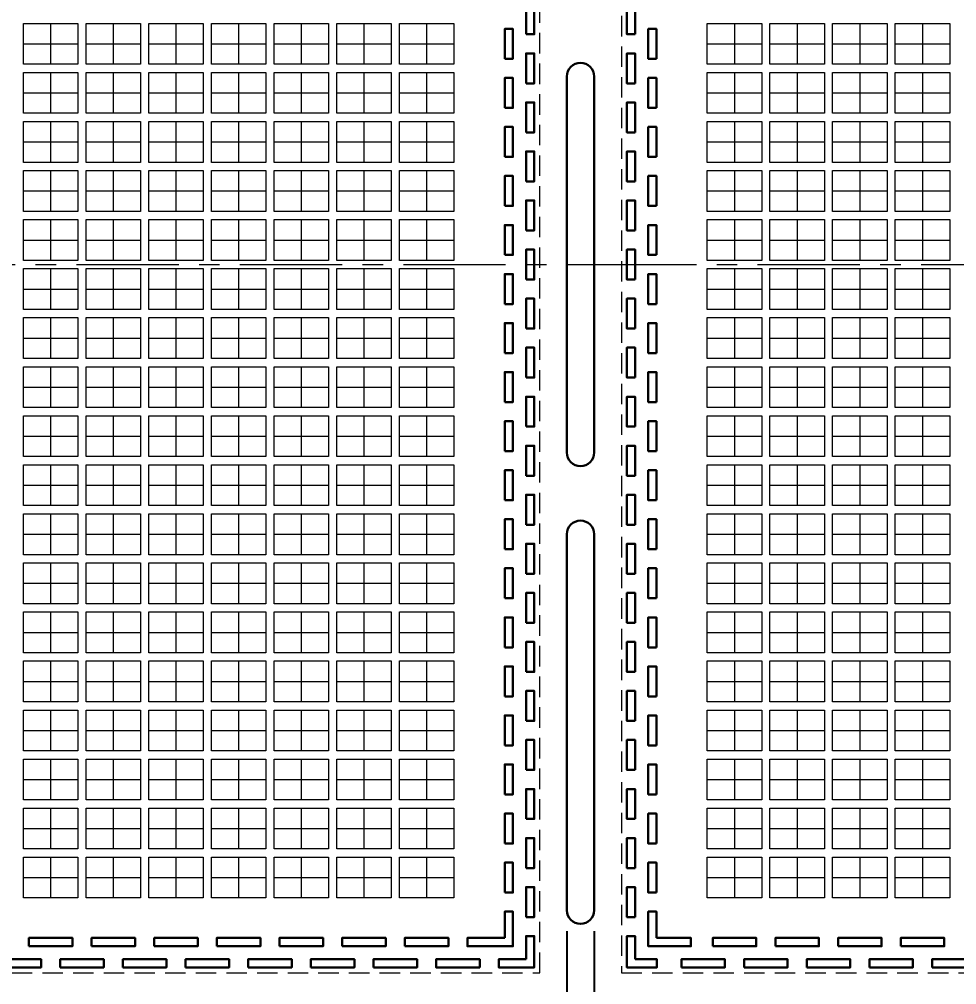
# Model space of a CAD drawing. Extents: x -14 to 234, y 117 to 227.
# Drawn here: x 143.12 to 177.53, y 157.13 to 192.56 of the extents above; entities that cross this region are included whole.
import ezdxf

# ---------------------------------------------------------------- set-up
doc = ezdxf.new("R2010")
doc.units = 0
doc.header["$LTSCALE"] = 3
doc.header["$MEASUREMENT"] = 0
for name, pattern in [('CENTER', [2, 1.25, -0.25, 0.25, -0.25]), ('HIDDEN', [0.375, 0.25, -0.125]), ('PHANTOM', [2.5, 1.25, -0.25, 0.25, -0.25, 0.25, -0.25])]:
    doc.linetypes.add(name, pattern=pattern)
for name, color, linetype, lineweight in [('CLIN', 1, 'CENTER', 15), ('DIM', 4, 'Continuous', 13), ('HIDN', 6, 'HIDDEN', 15), ('OBJ', 3, 'Continuous', 30), ('OBJ1', 7, 'Continuous', 30), ('PHANTOM', 5, 'PHANTOM', 15)]:
    doc.layers.add(name, color=color, linetype=linetype, lineweight=lineweight)
doc.dimstyles.new('3DEC X 1', dxfattribs={"dimtxt": 1.778, "dimasz": 2.54, "dimexe": 0.762, "dimexo": 0.762, "dimgap": 0.762, "dimtad": 0, "dimdec": 3, "dimzin": 0, "dimdsep": 46, "dimtxsty": 'Standard', "dimcen": 0.09, "dimadec": 0, "dimazin": 0, "dimtfac": 1, "dimtdec": 3, "dimtofl": 0, "dimtmove": 0, "dimatfit": 3, "dimfxl": 1, "dimtolj": 1, "dimtzin": 0, "dimarcsym": 0})

# ---------------------------------------------------------------- blocks, each defined once
blk = doc.blocks.new('*D13')
at = {"layer": 'Defpoints', "color": 0, "transparency": 16777216}
for p in [(68.219, -123.375), (68.219, -123.375), (67.219, -125.675), (67.219, -125.675), (67.219, -133.443), (67.219, -133.443)]:
    blk.add_point(p, dxfattribs=at)
at = {"layer": 'DIM', "color": 0, "lineweight": -2, "transparency": 16777216}
for p, q in [((68.219, -124.137), (68.219, -134.205)), ((68.219, -124.137), (68.219, -134.205)), ((67.219, -126.437), (67.219, -134.205)), ((67.219, -126.437), (67.219, -134.205)), ((64.679, -133.443), (62.139, -133.443)), ((64.679, -133.443), (62.139, -133.443)), ((70.759, -133.443), (73.299, -133.443)), ((70.759, -133.443), (73.299, -133.443))]:
    blk.add_line(p, q, dxfattribs=at)
at = {"layer": 'DIM', "color": 0, "transparency": 16777216}
for points in [[(64.679, -133.019), (64.679, -133.866), (67.219, -133.443)], [(64.679, -133.019), (64.679, -133.866), (67.219, -133.443)], [(70.759, -133.019), (70.759, -133.866), (68.219, -133.443)], [(70.759, -133.019), (70.759, -133.866), (68.219, -133.443)]]:
    blk.add_solid(points, dxfattribs=at)
at = {"layer": 'DIM', "color": 0, "transparency": 16777216, "insert": (58.562, -133.443), "char_height": 1.778, "attachment_point": 5}
blk.add_mtext('\\A1;1.000', dxfattribs=at)
blk.add_mtext('\\A1;1.000', dxfattribs=at)
blk = doc.blocks.new('*D14')
at = {"layer": 'Defpoints', "color": 0, "transparency": 16777216}
for p in [(68.219, -123.375), (68.219, -123.375), (69.219, -123.375), (69.219, -123.375), (68.219, -136.408), (68.219, -136.408)]:
    blk.add_point(p, dxfattribs=at)
at = {"layer": 'DIM', "color": 0, "lineweight": -2, "transparency": 16777216}
for p, q in [((68.219, -124.137), (68.219, -137.17)), ((68.219, -124.137), (68.219, -137.17)), ((69.219, -124.137), (69.219, -137.17)), ((69.219, -124.137), (69.219, -137.17)), ((65.679, -136.408), (63.139, -136.408)), ((65.679, -136.408), (63.139, -136.408)), ((71.759, -136.408), (74.299, -136.408)), ((71.759, -136.408), (74.299, -136.408))]:
    blk.add_line(p, q, dxfattribs=at)
at = {"layer": 'DIM', "color": 0, "transparency": 16777216}
for points in [[(65.679, -135.985), (65.679, -136.831), (68.219, -136.408)], [(65.679, -135.985), (65.679, -136.831), (68.219, -136.408)], [(71.759, -135.985), (71.759, -136.831), (69.219, -136.408)], [(71.759, -135.985), (71.759, -136.831), (69.219, -136.408)]]:
    blk.add_solid(points, dxfattribs=at)
at = {"layer": 'DIM', "color": 0, "transparency": 16777216, "insert": (59.562, -136.408), "char_height": 1.778, "attachment_point": 5}
blk.add_mtext('\\A1;1.000', dxfattribs=at)
blk.add_mtext('\\A1;1.000', dxfattribs=at)

msp = doc.modelspace()

# ---------------------------------------------------------------- linework, layer by layer
at = {"layer": 'CLIN'}
for p, q in [((144.26913, 192.40713), (144.26913, 190.90713)), ((146.56913, 192.40713), (146.56913, 190.90713)), ((148.86913, 192.40713), (148.86913, 190.90713)), ((151.16913, 192.40713), (151.16913, 190.90713)), ((153.46913, 192.40713), (153.46913, 190.90713)), ((155.76913, 192.40713), (155.76913, 190.90713)), ((155.76913, 192.40713), (155.76913, 190.90713)), ((158.06913, 192.40713), (158.06913, 190.90713)), ((169.36913, 192.40713), (169.36913, 190.90713)), ((171.66913, 192.40713), (171.66913, 190.90713)), ((173.96913, 192.40713), (173.96913, 190.90713)), ((176.26913, 192.40713), (176.26913, 190.90713)), ((144.26913, 190.60713), (144.26913, 189.10713)), ((146.56913, 190.60713), (146.56913, 189.10713)), ((148.86913, 190.60713), (148.86913, 189.10713)), ((151.16913, 190.60713), (151.16913, 189.10713)), ((153.46913, 190.60713), (153.46913, 189.10713)), ((155.76913, 190.60713), (155.76913, 189.10713)), ((155.76913, 190.60713), (155.76913, 189.10713)), ((158.06913, 190.60713), (158.06913, 189.10713)), ((169.36913, 190.60713), (169.36913, 189.10713)), ((171.66913, 190.60713), (171.66913, 189.10713)), ((173.96913, 190.60713), (173.96913, 189.10713)), ((176.26913, 190.60713), (176.26913, 189.10713)), ((144.26913, 188.80713), (144.26913, 187.30713)), ((146.56913, 188.80713), (146.56913, 187.30713)), ((148.86913, 188.80713), (148.86913, 187.30713)), ((151.16913, 188.80713), (151.16913, 187.30713)), ((153.46913, 188.80713), (153.46913, 187.30713)), ((155.76913, 188.80713), (155.76913, 187.30713)), ((155.76913, 188.80713), (155.76913, 187.30713)), ((158.06913, 188.80713), (158.06913, 187.30713)), ((169.36913, 188.80713), (169.36913, 187.30713)), ((171.66913, 188.80713), (171.66913, 187.30713)), ((173.96913, 188.80713), (173.96913, 187.30713)), ((176.26913, 188.80713), (176.26913, 187.30713)), ((144.26913, 187.00713), (144.26913, 185.50713)), ((146.56913, 187.00713), (146.56913, 185.50713)), ((148.86913, 187.00713), (148.86913, 185.50713)), ((151.16913, 187.00713), (151.16913, 185.50713)), ((153.46913, 187.00713), (153.46913, 185.50713)), ((155.76913, 187.00713), (155.76913, 185.50713)), ((155.76913, 187.00713), (155.76913, 185.50713)), ((158.06913, 187.00713), (158.06913, 185.50713)), ((169.36913, 187.00713), (169.36913, 185.50713)), ((171.66913, 187.00713), (171.66913, 185.50713)), ((173.96913, 187.00713), (173.96913, 185.50713)), ((176.26913, 187.00713), (176.26913, 185.50713)), ((144.26913, 185.20713), (144.26913, 183.70713)), ((146.56913, 185.20713), (146.56913, 183.70713)), ((148.86913, 185.20713), (148.86913, 183.70713)), ((151.16913, 185.20713), (151.16913, 183.70713)), ((153.46913, 185.20713), (153.46913, 183.70713)), ((155.76913, 185.20713), (155.76913, 183.70713)), ((155.76913, 185.20713), (155.76913, 183.70713)), ((158.06913, 185.20713), (158.06913, 183.70713)), ((169.36913, 185.20713), (169.36913, 183.70713)), ((171.66913, 185.20713), (171.66913, 183.70713)), ((173.96913, 185.20713), (173.96913, 183.70713)), ((176.26913, 185.20713), (176.26913, 183.70713)), ((109.21913, 183.55713), (165.21913, 183.55713)), ((164.21913, 183.55713), (220.21913, 183.55713)), ((144.26913, 183.40713), (144.26913, 181.90713)), ((146.56913, 183.40713), (146.56913, 181.90713)), ((148.86913, 183.40713), (148.86913, 181.90713)), ((151.16913, 183.40713), (151.16913, 181.90713)), ((153.46913, 183.40713), (153.46913, 181.90713)), ((155.76913, 183.40713), (155.76913, 181.90713)), ((155.76913, 183.40713), (155.76913, 181.90713)), ((158.06913, 183.40713), (158.06913, 181.90713)), ((169.36913, 183.40713), (169.36913, 181.90713)), ((171.66913, 183.40713), (171.66913, 181.90713)), ((173.96913, 183.40713), (173.96913, 181.90713)), ((176.26913, 183.40713), (176.26913, 181.90713)), ((144.26913, 181.60713), (144.26913, 180.10713)), ((146.56913, 181.60713), (146.56913, 180.10713)), ((148.86913, 181.60713), (148.86913, 180.10713)), ((151.16913, 181.60713), (151.16913, 180.10713)), ((153.46913, 181.60713), (153.46913, 180.10713)), ((155.76913, 181.60713), (155.76913, 180.10713)), ((155.76913, 181.60713), (155.76913, 180.10713)), ((158.06913, 181.60713), (158.06913, 180.10713)), ((169.36913, 181.60713), (169.36913, 180.10713)), ((171.66913, 181.60713), (171.66913, 180.10713)), ((173.96913, 181.60713), (173.96913, 180.10713)), ((176.26913, 181.60713), (176.26913, 180.10713)), ((144.26913, 179.80713), (144.26913, 178.30713)), ((146.56913, 179.80713), (146.56913, 178.30713)), ((148.86913, 179.80713), (148.86913, 178.30713)), ((151.16913, 179.80713), (151.16913, 178.30713)), ((153.46913, 179.80713), (153.46913, 178.30713)), ((155.76913, 179.80713), (155.76913, 178.30713)), ((155.76913, 179.80713), (155.76913, 178.30713)), ((158.06913, 179.80713), (158.06913, 178.30713)), ((169.36913, 179.80713), (169.36913, 178.30713)), ((171.66913, 179.80713), (171.66913, 178.30713)), ((173.96913, 179.80713), (173.96913, 178.30713)), ((176.26913, 179.80713), (176.26913, 178.30713)), ((144.26913, 178.00713), (144.26913, 176.50713)), ((146.56913, 178.00713), (146.56913, 176.50713)), ((148.86913, 178.00713), (148.86913, 176.50713)), ((151.16913, 178.00713), (151.16913, 176.50713)), ((153.46913, 178.00713), (153.46913, 176.50713)), ((155.76913, 178.00713), (155.76913, 176.50713)), ((155.76913, 178.00713), (155.76913, 176.50713)), ((158.06913, 178.00713), (158.06913, 176.50713)), ((169.36913, 178.00713), (169.36913, 176.50713)), ((171.66913, 178.00713), (171.66913, 176.50713)), ((173.96913, 178.00713), (173.96913, 176.50713)), ((176.26913, 178.00713), (176.26913, 176.50713)), ((144.26913, 176.20713), (144.26913, 174.70713)), ((146.56913, 176.20713), (146.56913, 174.70713)), ((148.86913, 176.20713), (148.86913, 174.70713)), ((151.16913, 176.20713), (151.16913, 174.70713)), ((153.46913, 176.20713), (153.46913, 174.70713)), ((155.76913, 176.20713), (155.76913, 174.70713)), ((155.76913, 176.20713), (155.76913, 174.70713)), ((158.06913, 176.20713), (158.06913, 174.70713)), ((169.36913, 176.20713), (169.36913, 174.70713)), ((171.66913, 176.20713), (171.66913, 174.70713)), ((173.96913, 176.20713), (173.96913, 174.70713)), ((176.26913, 176.20713), (176.26913, 174.70713)), ((144.26913, 174.40713), (144.26913, 172.90713)), ((146.56913, 174.40713), (146.56913, 172.90713)), ((148.86913, 174.40713), (148.86913, 172.90713)), ((151.16913, 174.40713), (151.16913, 172.90713)), ((153.46913, 174.40713), (153.46913, 172.90713)), ((155.76913, 174.40713), (155.76913, 172.90713)), ((155.76913, 174.40713), (155.76913, 172.90713)), ((158.06913, 174.40713), (158.06913, 172.90713)), ((169.36913, 174.40713), (169.36913, 172.90713)), ((171.66913, 174.40713), (171.66913, 172.90713)), ((173.96913, 174.40713), (173.96913, 172.90713)), ((176.26913, 174.40713), (176.26913, 172.90713)), ((144.26913, 172.60713), (144.26913, 171.10713)), ((146.56913, 172.60713), (146.56913, 171.10713)), ((148.86913, 172.60713), (148.86913, 171.10713)), ((151.16913, 172.60713), (151.16913, 171.10713)), ((153.46913, 172.60713), (153.46913, 171.10713)), ((155.76913, 172.60713), (155.76913, 171.10713)), ((155.76913, 172.60713), (155.76913, 171.10713)), ((158.06913, 172.60713), (158.06913, 171.10713)), ((169.36913, 172.60713), (169.36913, 171.10713)), ((171.66913, 172.60713), (171.66913, 171.10713)), ((173.96913, 172.60713), (173.96913, 171.10713)), ((176.26913, 172.60713), (176.26913, 171.10713)), ((144.26913, 170.80713), (144.26913, 169.30713)), ((146.56913, 170.80713), (146.56913, 169.30713)), ((148.86913, 170.80713), (148.86913, 169.30713)), ((151.16913, 170.80713), (151.16913, 169.30713)), ((153.46913, 170.80713), (153.46913, 169.30713)), ((155.76913, 170.80713), (155.76913, 169.30713)), ((155.76913, 170.80713), (155.76913, 169.30713)), ((158.06913, 170.80713), (158.06913, 169.30713)), ((169.36913, 170.80713), (169.36913, 169.30713)), ((171.66913, 170.80713), (171.66913, 169.30713)), ((173.96913, 170.80713), (173.96913, 169.30713)), ((176.26913, 170.80713), (176.26913, 169.30713)), ((144.26913, 169.00713), (144.26913, 167.50713)), ((146.56913, 169.00713), (146.56913, 167.50713)), ((148.86913, 169.00713), (148.86913, 167.50713)), ((151.16913, 169.00713), (151.16913, 167.50713)), ((153.46913, 169.00713), (153.46913, 167.50713)), ((155.76913, 169.00713), (155.76913, 167.50713)), ((155.76913, 169.00713), (155.76913, 167.50713)), ((158.06913, 169.00713), (158.06913, 167.50713)), ((169.36913, 169.00713), (169.36913, 167.50713)), ((171.66913, 169.00713), (171.66913, 167.50713)), ((173.96913, 169.00713), (173.96913, 167.50713)), ((176.26913, 169.00713), (176.26913, 167.50713)), ((144.26913, 167.20713), (144.26913, 165.70713)), ((146.56913, 167.20713), (146.56913, 165.70713)), ((148.86913, 167.20713), (148.86913, 165.70713)), ((151.16913, 167.20713), (151.16913, 165.70713)), ((153.46913, 167.20713), (153.46913, 165.70713)), ((155.76913, 167.20713), (155.76913, 165.70713)), ((155.76913, 167.20713), (155.76913, 165.70713)), ((158.06913, 167.20713), (158.06913, 165.70713)), ((169.36913, 167.20713), (169.36913, 165.70713)), ((171.66913, 167.20713), (171.66913, 165.70713)), ((173.96913, 167.20713), (173.96913, 165.70713)), ((176.26913, 167.20713), (176.26913, 165.70713)), ((144.26913, 165.40713), (144.26913, 163.90713)), ((146.56913, 165.40713), (146.56913, 163.90713)), ((148.86913, 165.40713), (148.86913, 163.90713)), ((151.16913, 165.40713), (151.16913, 163.90713)), ((153.46913, 165.40713), (153.46913, 163.90713)), ((155.76913, 165.40713), (155.76913, 163.90713)), ((155.76913, 165.40713), (155.76913, 163.90713)), ((158.06913, 165.40713), (158.06913, 163.90713)), ((169.36913, 165.40713), (169.36913, 163.90713)), ((171.66913, 165.40713), (171.66913, 163.90713)), ((173.96913, 165.40713), (173.96913, 163.90713)), ((176.26913, 165.40713), (176.26913, 163.90713)), ((144.26913, 163.60713), (144.26913, 162.10713)), ((146.56913, 163.60713), (146.56913, 162.10713)), ((148.86913, 163.60713), (148.86913, 162.10713)), ((151.16913, 163.60713), (151.16913, 162.10713)), ((153.46913, 163.60713), (153.46913, 162.10713)), ((155.76913, 163.60713), (155.76913, 162.10713)), ((155.76913, 163.60713), (155.76913, 162.10713)), ((158.06913, 163.60713), (158.06913, 162.10713)), ((169.36913, 163.60713), (169.36913, 162.10713)), ((171.66913, 163.60713), (171.66913, 162.10713)), ((173.96913, 163.60713), (173.96913, 162.10713)), ((176.26913, 163.60713), (176.26913, 162.10713)), ((144.26913, 161.80713), (144.26913, 160.30713)), ((146.56913, 161.80713), (146.56913, 160.30713)), ((148.86913, 161.80713), (148.86913, 160.30713)), ((151.16913, 161.80713), (151.16913, 160.30713)), ((153.46913, 161.80713), (153.46913, 160.30713)), ((155.76913, 161.80713), (155.76913, 160.30713)), ((155.76913, 161.80713), (155.76913, 160.30713)), ((158.06913, 161.80713), (158.06913, 160.30713)), ((169.36913, 161.80713), (169.36913, 160.30713)), ((171.66913, 161.80713), (171.66913, 160.30713)), ((173.96913, 161.80713), (173.96913, 160.30713)), ((176.26913, 161.80713), (176.26913, 160.30713))]:
    msp.add_line(p, q, dxfattribs=at)
for points in [[(143.26913, 191.65713), (145.26913, 191.65713)], [(145.56913, 191.65713), (147.56913, 191.65713)], [(147.86913, 191.65713), (149.86913, 191.65713)], [(150.16913, 191.65713), (152.16913, 191.65713)], [(152.46913, 191.65713), (154.46913, 191.65713)], [(154.76913, 191.65713), (156.76913, 191.65713)], [(154.76913, 191.65713), (156.76913, 191.65713)], [(157.06913, 191.65713), (159.06913, 191.65713)], [(168.36913, 191.65713), (170.36913, 191.65713)], [(170.66913, 191.65713), (172.66913, 191.65713)], [(172.96913, 191.65713), (174.96913, 191.65713)], [(175.26913, 191.65713), (177.26913, 191.65713)], [(143.26913, 189.85713), (145.26913, 189.85713)], [(145.56913, 189.85713), (147.56913, 189.85713)], [(147.86913, 189.85713), (149.86913, 189.85713)], [(150.16913, 189.85713), (152.16913, 189.85713)], [(152.46913, 189.85713), (154.46913, 189.85713)], [(154.76913, 189.85713), (156.76913, 189.85713)], [(154.76913, 189.85713), (156.76913, 189.85713)], [(157.06913, 189.85713), (159.06913, 189.85713)], [(168.36913, 189.85713), (170.36913, 189.85713)], [(170.66913, 189.85713), (172.66913, 189.85713)], [(172.96913, 189.85713), (174.96913, 189.85713)], [(175.26913, 189.85713), (177.26913, 189.85713)], [(143.26913, 188.05713), (145.26913, 188.05713)], [(145.56913, 188.05713), (147.56913, 188.05713)], [(147.86913, 188.05713), (149.86913, 188.05713)], [(150.16913, 188.05713), (152.16913, 188.05713)], [(152.46913, 188.05713), (154.46913, 188.05713)], [(154.76913, 188.05713), (156.76913, 188.05713)], [(154.76913, 188.05713), (156.76913, 188.05713)], [(157.06913, 188.05713), (159.06913, 188.05713)], [(168.36913, 188.05713), (170.36913, 188.05713)], [(170.66913, 188.05713), (172.66913, 188.05713)], [(172.96913, 188.05713), (174.96913, 188.05713)], [(175.26913, 188.05713), (177.26913, 188.05713)], [(143.26913, 186.25713), (145.26913, 186.25713)], [(145.56913, 186.25713), (147.56913, 186.25713)], [(147.86913, 186.25713), (149.86913, 186.25713)], [(150.16913, 186.25713), (152.16913, 186.25713)], [(152.46913, 186.25713), (154.46913, 186.25713)], [(154.76913, 186.25713), (156.76913, 186.25713)], [(154.76913, 186.25713), (156.76913, 186.25713)], [(157.06913, 186.25713), (159.06913, 186.25713)], [(168.36913, 186.25713), (170.36913, 186.25713)], [(170.66913, 186.25713), (172.66913, 186.25713)], [(172.96913, 186.25713), (174.96913, 186.25713)], [(175.26913, 186.25713), (177.26913, 186.25713)], [(143.26913, 184.45713), (145.26913, 184.45713)], [(145.56913, 184.45713), (147.56913, 184.45713)], [(147.86913, 184.45713), (149.86913, 184.45713)], [(150.16913, 184.45713), (152.16913, 184.45713)], [(152.46913, 184.45713), (154.46913, 184.45713)], [(154.76913, 184.45713), (156.76913, 184.45713)], [(154.76913, 184.45713), (156.76913, 184.45713)], [(157.06913, 184.45713), (159.06913, 184.45713)], [(168.36913, 184.45713), (170.36913, 184.45713)], [(170.66913, 184.45713), (172.66913, 184.45713)], [(172.96913, 184.45713), (174.96913, 184.45713)], [(175.26913, 184.45713), (177.26913, 184.45713)], [(143.26913, 182.65713), (145.26913, 182.65713)], [(145.56913, 182.65713), (147.56913, 182.65713)], [(147.86913, 182.65713), (149.86913, 182.65713)], [(150.16913, 182.65713), (152.16913, 182.65713)], [(152.46913, 182.65713), (154.46913, 182.65713)], [(154.76913, 182.65713), (156.76913, 182.65713)], [(154.76913, 182.65713), (156.76913, 182.65713)], [(157.06913, 182.65713), (159.06913, 182.65713)], [(168.36913, 182.65713), (170.36913, 182.65713)], [(170.66913, 182.65713), (172.66913, 182.65713)], [(172.96913, 182.65713), (174.96913, 182.65713)], [(175.26913, 182.65713), (177.26913, 182.65713)], [(143.26913, 180.85713), (145.26913, 180.85713)], [(145.56913, 180.85713), (147.56913, 180.85713)], [(147.86913, 180.85713), (149.86913, 180.85713)], [(150.16913, 180.85713), (152.16913, 180.85713)], [(152.46913, 180.85713), (154.46913, 180.85713)], [(154.76913, 180.85713), (156.76913, 180.85713)], [(154.76913, 180.85713), (156.76913, 180.85713)], [(157.06913, 180.85713), (159.06913, 180.85713)], [(168.36913, 180.85713), (170.36913, 180.85713)], [(170.66913, 180.85713), (172.66913, 180.85713)], [(172.96913, 180.85713), (174.96913, 180.85713)], [(175.26913, 180.85713), (177.26913, 180.85713)], [(143.26913, 179.05713), (145.26913, 179.05713)], [(145.56913, 179.05713), (147.56913, 179.05713)], [(147.86913, 179.05713), (149.86913, 179.05713)], [(150.16913, 179.05713), (152.16913, 179.05713)], [(152.46913, 179.05713), (154.46913, 179.05713)], [(154.76913, 179.05713), (156.76913, 179.05713)], [(154.76913, 179.05713), (156.76913, 179.05713)], [(157.06913, 179.05713), (159.06913, 179.05713)], [(168.36913, 179.05713), (170.36913, 179.05713)], [(170.66913, 179.05713), (172.66913, 179.05713)], [(172.96913, 179.05713), (174.96913, 179.05713)], [(175.26913, 179.05713), (177.26913, 179.05713)], [(143.26913, 177.25713), (145.26913, 177.25713)], [(145.56913, 177.25713), (147.56913, 177.25713)], [(147.86913, 177.25713), (149.86913, 177.25713)], [(150.16913, 177.25713), (152.16913, 177.25713)], [(152.46913, 177.25713), (154.46913, 177.25713)], [(154.76913, 177.25713), (156.76913, 177.25713)], [(154.76913, 177.25713), (156.76913, 177.25713)], [(157.06913, 177.25713), (159.06913, 177.25713)], [(168.36913, 177.25713), (170.36913, 177.25713)], [(170.66913, 177.25713), (172.66913, 177.25713)], [(172.96913, 177.25713), (174.96913, 177.25713)], [(175.26913, 177.25713), (177.26913, 177.25713)], [(143.26913, 175.45713), (145.26913, 175.45713)], [(145.56913, 175.45713), (147.56913, 175.45713)], [(147.86913, 175.45713), (149.86913, 175.45713)], [(150.16913, 175.45713), (152.16913, 175.45713)], [(152.46913, 175.45713), (154.46913, 175.45713)], [(154.76913, 175.45713), (156.76913, 175.45713)], [(154.76913, 175.45713), (156.76913, 175.45713)], [(157.06913, 175.45713), (159.06913, 175.45713)], [(168.36913, 175.45713), (170.36913, 175.45713)], [(170.66913, 175.45713), (172.66913, 175.45713)], [(172.96913, 175.45713), (174.96913, 175.45713)], [(175.26913, 175.45713), (177.26913, 175.45713)], [(143.26913, 173.65713), (145.26913, 173.65713)], [(145.56913, 173.65713), (147.56913, 173.65713)], [(147.86913, 173.65713), (149.86913, 173.65713)], [(150.16913, 173.65713), (152.16913, 173.65713)], [(152.46913, 173.65713), (154.46913, 173.65713)], [(154.76913, 173.65713), (156.76913, 173.65713)], [(154.76913, 173.65713), (156.76913, 173.65713)], [(157.06913, 173.65713), (159.06913, 173.65713)], [(168.36913, 173.65713), (170.36913, 173.65713)], [(170.66913, 173.65713), (172.66913, 173.65713)], [(172.96913, 173.65713), (174.96913, 173.65713)], [(175.26913, 173.65713), (177.26913, 173.65713)], [(143.26913, 171.85713), (145.26913, 171.85713)], [(145.56913, 171.85713), (147.56913, 171.85713)], [(147.86913, 171.85713), (149.86913, 171.85713)], [(150.16913, 171.85713), (152.16913, 171.85713)], [(152.46913, 171.85713), (154.46913, 171.85713)], [(154.76913, 171.85713), (156.76913, 171.85713)], [(154.76913, 171.85713), (156.76913, 171.85713)], [(157.06913, 171.85713), (159.06913, 171.85713)], [(168.36913, 171.85713), (170.36913, 171.85713)], [(170.66913, 171.85713), (172.66913, 171.85713)], [(172.96913, 171.85713), (174.96913, 171.85713)], [(175.26913, 171.85713), (177.26913, 171.85713)], [(143.26913, 170.05713), (145.26913, 170.05713)], [(145.56913, 170.05713), (147.56913, 170.05713)], [(147.86913, 170.05713), (149.86913, 170.05713)], [(150.16913, 170.05713), (152.16913, 170.05713)], [(152.46913, 170.05713), (154.46913, 170.05713)], [(154.76913, 170.05713), (156.76913, 170.05713)], [(154.76913, 170.05713), (156.76913, 170.05713)], [(157.06913, 170.05713), (159.06913, 170.05713)], [(168.36913, 170.05713), (170.36913, 170.05713)], [(170.66913, 170.05713), (172.66913, 170.05713)], [(172.96913, 170.05713), (174.96913, 170.05713)], [(175.26913, 170.05713), (177.26913, 170.05713)], [(143.26913, 168.25713), (145.26913, 168.25713)], [(145.56913, 168.25713), (147.56913, 168.25713)], [(147.86913, 168.25713), (149.86913, 168.25713)], [(150.16913, 168.25713), (152.16913, 168.25713)], [(152.46913, 168.25713), (154.46913, 168.25713)], [(154.76913, 168.25713), (156.76913, 168.25713)], [(154.76913, 168.25713), (156.76913, 168.25713)], [(157.06913, 168.25713), (159.06913, 168.25713)], [(168.36913, 168.25713), (170.36913, 168.25713)], [(170.66913, 168.25713), (172.66913, 168.25713)], [(172.96913, 168.25713), (174.96913, 168.25713)], [(175.26913, 168.25713), (177.26913, 168.25713)], [(143.26913, 166.45713), (145.26913, 166.45713)], [(145.56913, 166.45713), (147.56913, 166.45713)], [(147.86913, 166.45713), (149.86913, 166.45713)], [(150.16913, 166.45713), (152.16913, 166.45713)], [(152.46913, 166.45713), (154.46913, 166.45713)], [(154.76913, 166.45713), (156.76913, 166.45713)], [(154.76913, 166.45713), (156.76913, 166.45713)], [(157.06913, 166.45713), (159.06913, 166.45713)], [(168.36913, 166.45713), (170.36913, 166.45713)], [(170.66913, 166.45713), (172.66913, 166.45713)], [(172.96913, 166.45713), (174.96913, 166.45713)], [(175.26913, 166.45713), (177.26913, 166.45713)], [(143.26913, 164.65713), (145.26913, 164.65713)], [(145.56913, 164.65713), (147.56913, 164.65713)], [(147.86913, 164.65713), (149.86913, 164.65713)], [(150.16913, 164.65713), (152.16913, 164.65713)], [(152.46913, 164.65713), (154.46913, 164.65713)], [(154.76913, 164.65713), (156.76913, 164.65713)], [(154.76913, 164.65713), (156.76913, 164.65713)], [(157.06913, 164.65713), (159.06913, 164.65713)], [(168.36913, 164.65713), (170.36913, 164.65713)], [(170.66913, 164.65713), (172.66913, 164.65713)], [(172.96913, 164.65713), (174.96913, 164.65713)], [(175.26913, 164.65713), (177.26913, 164.65713)], [(143.26913, 162.85713), (145.26913, 162.85713)], [(145.56913, 162.85713), (147.56913, 162.85713)], [(147.86913, 162.85713), (149.86913, 162.85713)], [(150.16913, 162.85713), (152.16913, 162.85713)], [(152.46913, 162.85713), (154.46913, 162.85713)], [(154.76913, 162.85713), (156.76913, 162.85713)], [(154.76913, 162.85713), (156.76913, 162.85713)], [(157.06913, 162.85713), (159.06913, 162.85713)], [(168.36913, 162.85713), (170.36913, 162.85713)], [(170.66913, 162.85713), (172.66913, 162.85713)], [(172.96913, 162.85713), (174.96913, 162.85713)], [(175.26913, 162.85713), (177.26913, 162.85713)], [(143.26913, 161.05713), (145.26913, 161.05713)], [(145.56913, 161.05713), (147.56913, 161.05713)], [(147.86913, 161.05713), (149.86913, 161.05713)], [(150.16913, 161.05713), (152.16913, 161.05713)], [(152.46913, 161.05713), (154.46913, 161.05713)], [(154.76913, 161.05713), (156.76913, 161.05713)], [(154.76913, 161.05713), (156.76913, 161.05713)], [(157.06913, 161.05713), (159.06913, 161.05713)], [(168.36913, 161.05713), (170.36913, 161.05713)], [(170.66913, 161.05713), (172.66913, 161.05713)], [(172.96913, 161.05713), (174.96913, 161.05713)], [(175.26913, 161.05713), (177.26913, 161.05713)]]:
    msp.add_lwpolyline(points, dxfattribs=at)
at = {"layer": 'HIDN'}
for points in [[(162.21913, 157.55713), (162.21913, 209.55713), (110.21913, 209.55713), (110.21913, 157.55713)], [(217.21913, 157.55713), (217.21913, 209.55713), (165.21913, 209.55713), (165.21913, 157.55713)]]:
    msp.add_lwpolyline(points, close=True, dxfattribs=at)
at = {"layer": 'OBJ'}
for points in [[(163.21913, 176.65713, 1), (164.21913, 176.65713), (164.21913, 190.45713, 1), (163.21913, 190.45713)], [(163.21913, 159.85713, 1), (164.21913, 159.85713), (164.21913, 173.65713, 1), (163.21913, 173.65713)]]:
    msp.add_lwpolyline(points, format="xyb", close=True, dxfattribs=at)
at = {"layer": 'OBJ1'}
for points in [[(161.71913, 192.00713), (161.71913, 193.10713), (162.01913, 193.10713), (162.01913, 192.00713)], [(165.71913, 192.00713), (165.71913, 193.10713), (165.41913, 193.10713), (165.41913, 192.00713)], [(160.93713, 191.10713), (160.93713, 192.20713), (161.23713, 192.20713), (161.23713, 191.10713)], [(166.50113, 191.10713), (166.50113, 192.20713), (166.20113, 192.20713), (166.20113, 191.10713)], [(161.71913, 190.20713), (161.71913, 191.30713), (162.01913, 191.30713), (162.01913, 190.20713)], [(165.71913, 190.20713), (165.71913, 191.30713), (165.41913, 191.30713), (165.41913, 190.20713)], [(160.93713, 189.30713), (160.93713, 190.40713), (161.23713, 190.40713), (161.23713, 189.30713)], [(166.50113, 189.30713), (166.50113, 190.40713), (166.20113, 190.40713), (166.20113, 189.30713)], [(161.71913, 188.40713), (161.71913, 189.50713), (162.01913, 189.50713), (162.01913, 188.40713)], [(165.71913, 188.40713), (165.71913, 189.50713), (165.41913, 189.50713), (165.41913, 188.40713)], [(160.93713, 187.50713), (160.93713, 188.60713), (161.23713, 188.60713), (161.23713, 187.50713)], [(166.50113, 187.50713), (166.50113, 188.60713), (166.20113, 188.60713), (166.20113, 187.50713)], [(161.71913, 186.60713), (161.71913, 187.70713), (162.01913, 187.70713), (162.01913, 186.60713)], [(165.71913, 186.60713), (165.71913, 187.70713), (165.41913, 187.70713), (165.41913, 186.60713)], [(160.93713, 185.70713), (160.93713, 186.80713), (161.23713, 186.80713), (161.23713, 185.70713)], [(166.50113, 185.70713), (166.50113, 186.80713), (166.20113, 186.80713), (166.20113, 185.70713)], [(161.71913, 184.80713), (161.71913, 185.90713), (162.01913, 185.90713), (162.01913, 184.80713)], [(165.71913, 184.80713), (165.71913, 185.90713), (165.41913, 185.90713), (165.41913, 184.80713)], [(160.93713, 183.90713), (160.93713, 185.00713), (161.23713, 185.00713), (161.23713, 183.90713)], [(166.50113, 183.90713), (166.50113, 185.00713), (166.20113, 185.00713), (166.20113, 183.90713)], [(161.71913, 183.00713), (161.71913, 184.10713), (162.01913, 184.10713), (162.01913, 183.00713)], [(165.71913, 183.00713), (165.71913, 184.10713), (165.41913, 184.10713), (165.41913, 183.00713)], [(160.93713, 182.10713), (160.93713, 183.20713), (161.23713, 183.20713), (161.23713, 182.10713)], [(166.50113, 182.10713), (166.50113, 183.20713), (166.20113, 183.20713), (166.20113, 182.10713)], [(161.71913, 181.20713), (161.71913, 182.30713), (162.01913, 182.30713), (162.01913, 181.20713)], [(165.71913, 181.20713), (165.71913, 182.30713), (165.41913, 182.30713), (165.41913, 181.20713)], [(160.93713, 180.30713), (160.93713, 181.40713), (161.23713, 181.40713), (161.23713, 180.30713)], [(166.50113, 180.30713), (166.50113, 181.40713), (166.20113, 181.40713), (166.20113, 180.30713)], [(161.71913, 179.40713), (161.71913, 180.50713), (162.01913, 180.50713), (162.01913, 179.40713)], [(165.71913, 179.40713), (165.71913, 180.50713), (165.41913, 180.50713), (165.41913, 179.40713)], [(160.93713, 178.50713), (160.93713, 179.60713), (161.23713, 179.60713), (161.23713, 178.50713)], [(166.50113, 178.50713), (166.50113, 179.60713), (166.20113, 179.60713), (166.20113, 178.50713)], [(161.71913, 177.60713), (161.71913, 178.70713), (162.01913, 178.70713), (162.01913, 177.60713)], [(165.71913, 177.60713), (165.71913, 178.70713), (165.41913, 178.70713), (165.41913, 177.60713)], [(160.93713, 176.70713), (160.93713, 177.80713), (161.23713, 177.80713), (161.23713, 176.70713)], [(166.50113, 176.70713), (166.50113, 177.80713), (166.20113, 177.80713), (166.20113, 176.70713)], [(161.71913, 175.80713), (161.71913, 176.90713), (162.01913, 176.90713), (162.01913, 175.80713)], [(165.71913, 175.80713), (165.71913, 176.90713), (165.41913, 176.90713), (165.41913, 175.80713)], [(160.93713, 174.90713), (160.93713, 176.00713), (161.23713, 176.00713), (161.23713, 174.90713)], [(166.50113, 174.90713), (166.50113, 176.00713), (166.20113, 176.00713), (166.20113, 174.90713)], [(161.71913, 174.00713), (161.71913, 175.10713), (162.01913, 175.10713), (162.01913, 174.00713)], [(165.71913, 174.00713), (165.71913, 175.10713), (165.41913, 175.10713), (165.41913, 174.00713)], [(160.93713, 173.10713), (160.93713, 174.20713), (161.23713, 174.20713), (161.23713, 173.10713)], [(166.50113, 173.10713), (166.50113, 174.20713), (166.20113, 174.20713), (166.20113, 173.10713)], [(161.71913, 172.20713), (161.71913, 173.30713), (162.01913, 173.30713), (162.01913, 172.20713)], [(165.71913, 172.20713), (165.71913, 173.30713), (165.41913, 173.30713), (165.41913, 172.20713)], [(160.93713, 171.30713), (160.93713, 172.40713), (161.23713, 172.40713), (161.23713, 171.30713)], [(166.50113, 171.30713), (166.50113, 172.40713), (166.20113, 172.40713), (166.20113, 171.30713)], [(161.71913, 170.40713), (161.71913, 171.50713), (162.01913, 171.50713), (162.01913, 170.40713)], [(165.71913, 170.40713), (165.71913, 171.50713), (165.41913, 171.50713), (165.41913, 170.40713)], [(160.93713, 169.50713), (160.93713, 170.60713), (161.23713, 170.60713), (161.23713, 169.50713)], [(166.50113, 169.50713), (166.50113, 170.60713), (166.20113, 170.60713), (166.20113, 169.50713)], [(161.71913, 168.60713), (161.71913, 169.70713), (162.01913, 169.70713), (162.01913, 168.60713)], [(165.71913, 168.60713), (165.71913, 169.70713), (165.41913, 169.70713), (165.41913, 168.60713)], [(160.93713, 167.70713), (160.93713, 168.80713), (161.23713, 168.80713), (161.23713, 167.70713)], [(166.50113, 167.70713), (166.50113, 168.80713), (166.20113, 168.80713), (166.20113, 167.70713)], [(161.71913, 166.80713), (161.71913, 167.90713), (162.01913, 167.90713), (162.01913, 166.80713)], [(165.71913, 166.80713), (165.71913, 167.90713), (165.41913, 167.90713), (165.41913, 166.80713)], [(160.93713, 165.90713), (160.93713, 167.00713), (161.23713, 167.00713), (161.23713, 165.90713)], [(166.50113, 165.90713), (166.50113, 167.00713), (166.20113, 167.00713), (166.20113, 165.90713)], [(161.71913, 165.00713), (161.71913, 166.10713), (162.01913, 166.10713), (162.01913, 165.00713)], [(165.71913, 165.00713), (165.71913, 166.10713), (165.41913, 166.10713), (165.41913, 165.00713)], [(160.93713, 164.10713), (160.93713, 165.20713), (161.23713, 165.20713), (161.23713, 164.10713)], [(166.50113, 164.10713), (166.50113, 165.20713), (166.20113, 165.20713), (166.20113, 164.10713)], [(161.71913, 163.20713), (161.71913, 164.30713), (162.01913, 164.30713), (162.01913, 163.20713)], [(165.71913, 163.20713), (165.71913, 164.30713), (165.41913, 164.30713), (165.41913, 163.20713)], [(160.93713, 162.30713), (160.93713, 163.40713), (161.23713, 163.40713), (161.23713, 162.30713)], [(166.50113, 162.30713), (166.50113, 163.40713), (166.20113, 163.40713), (166.20113, 162.30713)], [(161.71913, 161.40713), (161.71913, 162.50713), (162.01913, 162.50713), (162.01913, 161.40713)], [(165.71913, 161.40713), (165.71913, 162.50713), (165.41913, 162.50713), (165.41913, 161.40713)], [(160.93713, 160.50713), (160.93713, 161.60713), (161.23713, 161.60713), (161.23713, 160.50713)], [(166.50113, 160.50713), (166.50113, 161.60713), (166.20113, 161.60713), (166.20113, 160.50713)], [(161.71913, 159.60713), (161.71913, 160.70713), (162.01913, 160.70713), (162.01913, 159.60713)], [(165.71913, 159.60713), (165.71913, 160.70713), (165.41913, 160.70713), (165.41913, 159.60713)], [(160.93713, 158.83913), (159.56913, 158.83913), (159.56913, 158.53913), (161.23713, 158.53913), (161.23713, 159.80713), (160.93713, 159.80713)], [(166.50113, 158.83913), (167.76913, 158.83913), (167.76913, 158.53913), (166.20113, 158.53913), (166.20113, 159.80713), (166.50113, 159.80713)], [(143.46913, 158.53913), (145.06913, 158.53913), (145.06913, 158.83913), (143.46913, 158.83913)], [(145.76913, 158.53913), (147.36913, 158.53913), (147.36913, 158.83913), (145.76913, 158.83913)], [(148.06913, 158.53913), (149.66913, 158.53913), (149.66913, 158.83913), (148.06913, 158.83913)], [(150.36913, 158.53913), (151.96913, 158.53913), (151.96913, 158.83913), (150.36913, 158.83913)], [(152.66913, 158.53913), (154.26913, 158.53913), (154.26913, 158.83913), (152.66913, 158.83913)], [(154.96913, 158.53913), (156.56913, 158.53913), (156.56913, 158.83913), (154.96913, 158.83913)], [(157.26913, 158.53913), (158.86913, 158.53913), (158.86913, 158.83913), (157.26913, 158.83913)], [(161.71913, 158.05713), (160.71913, 158.05713), (160.71913, 157.75713), (162.01913, 157.75713), (162.01913, 158.90713), (161.71913, 158.90713)], [(165.71913, 158.05713), (166.51913, 158.05713), (166.51913, 157.75713), (165.41913, 157.75713), (165.41913, 158.90713), (165.71913, 158.90713)], [(168.56913, 158.53913), (170.16913, 158.53913), (170.16913, 158.83913), (168.56913, 158.83913)], [(170.86913, 158.53913), (172.46913, 158.53913), (172.46913, 158.83913), (170.86913, 158.83913)], [(173.16913, 158.53913), (174.76913, 158.53913), (174.76913, 158.83913), (173.16913, 158.83913)], [(175.46913, 158.53913), (177.06913, 158.53913), (177.06913, 158.83913), (175.46913, 158.83913)], [(142.31913, 157.75713), (143.91913, 157.75713), (143.91913, 158.05713), (142.31913, 158.05713)], [(144.61913, 157.75713), (146.21913, 157.75713), (146.21913, 158.05713), (144.61913, 158.05713)], [(146.91913, 157.75713), (148.51913, 157.75713), (148.51913, 158.05713), (146.91913, 158.05713)], [(149.21913, 157.75713), (150.81913, 157.75713), (150.81913, 158.05713), (149.21913, 158.05713)], [(151.51913, 157.75713), (153.11913, 157.75713), (153.11913, 158.05713), (151.51913, 158.05713)], [(153.81913, 157.75713), (155.41913, 157.75713), (155.41913, 158.05713), (153.81913, 158.05713)], [(156.11913, 157.75713), (157.71913, 157.75713), (157.71913, 158.05713), (156.11913, 158.05713)], [(160.01913, 157.75713), (158.41913, 157.75713), (158.41913, 158.05713), (160.01913, 158.05713)], [(167.41913, 157.75713), (169.01913, 157.75713), (169.01913, 158.05713), (167.41913, 158.05713)], [(169.71913, 157.75713), (171.31913, 157.75713), (171.31913, 158.05713), (169.71913, 158.05713)], [(172.01913, 157.75713), (173.61913, 157.75713), (173.61913, 158.05713), (172.01913, 158.05713)], [(174.31913, 157.75713), (175.91913, 157.75713), (175.91913, 158.05713), (174.31913, 158.05713)], [(176.61913, 157.75713), (178.21913, 157.75713), (178.21913, 158.05713), (176.61913, 158.05713)]]:
    msp.add_lwpolyline(points, close=True, dxfattribs=at)
at = {"layer": 'PHANTOM'}
for points in [[(145.26913, 190.90713), (143.26913, 190.90713), (143.26913, 192.40713), (145.26913, 192.40713)], [(147.56913, 190.90713), (145.56913, 190.90713), (145.56913, 192.40713), (147.56913, 192.40713)], [(149.86913, 190.90713), (147.86913, 190.90713), (147.86913, 192.40713), (149.86913, 192.40713)], [(152.16913, 190.90713), (150.16913, 190.90713), (150.16913, 192.40713), (152.16913, 192.40713)], [(154.46913, 190.90713), (152.46913, 190.90713), (152.46913, 192.40713), (154.46913, 192.40713)], [(156.76913, 190.90713), (154.76913, 190.90713), (154.76913, 192.40713), (156.76913, 192.40713)], [(156.76913, 190.90713), (154.76913, 190.90713), (154.76913, 192.40713), (156.76913, 192.40713)], [(159.06913, 190.90713), (157.06913, 190.90713), (157.06913, 192.40713), (159.06913, 192.40713)], [(170.36913, 190.90713), (168.36913, 190.90713), (168.36913, 192.40713), (170.36913, 192.40713)], [(172.66913, 190.90713), (170.66913, 190.90713), (170.66913, 192.40713), (172.66913, 192.40713)], [(174.96913, 190.90713), (172.96913, 190.90713), (172.96913, 192.40713), (174.96913, 192.40713)], [(177.26913, 190.90713), (175.26913, 190.90713), (175.26913, 192.40713), (177.26913, 192.40713)], [(145.26913, 189.10713), (143.26913, 189.10713), (143.26913, 190.60713), (145.26913, 190.60713)], [(147.56913, 189.10713), (145.56913, 189.10713), (145.56913, 190.60713), (147.56913, 190.60713)], [(149.86913, 189.10713), (147.86913, 189.10713), (147.86913, 190.60713), (149.86913, 190.60713)], [(152.16913, 189.10713), (150.16913, 189.10713), (150.16913, 190.60713), (152.16913, 190.60713)], [(154.46913, 189.10713), (152.46913, 189.10713), (152.46913, 190.60713), (154.46913, 190.60713)], [(156.76913, 189.10713), (154.76913, 189.10713), (154.76913, 190.60713), (156.76913, 190.60713)], [(156.76913, 189.10713), (154.76913, 189.10713), (154.76913, 190.60713), (156.76913, 190.60713)], [(159.06913, 189.10713), (157.06913, 189.10713), (157.06913, 190.60713), (159.06913, 190.60713)], [(170.36913, 189.10713), (168.36913, 189.10713), (168.36913, 190.60713), (170.36913, 190.60713)], [(172.66913, 189.10713), (170.66913, 189.10713), (170.66913, 190.60713), (172.66913, 190.60713)], [(174.96913, 189.10713), (172.96913, 189.10713), (172.96913, 190.60713), (174.96913, 190.60713)], [(177.26913, 189.10713), (175.26913, 189.10713), (175.26913, 190.60713), (177.26913, 190.60713)], [(145.26913, 187.30713), (143.26913, 187.30713), (143.26913, 188.80713), (145.26913, 188.80713)], [(147.56913, 187.30713), (145.56913, 187.30713), (145.56913, 188.80713), (147.56913, 188.80713)], [(149.86913, 187.30713), (147.86913, 187.30713), (147.86913, 188.80713), (149.86913, 188.80713)], [(152.16913, 187.30713), (150.16913, 187.30713), (150.16913, 188.80713), (152.16913, 188.80713)], [(154.46913, 187.30713), (152.46913, 187.30713), (152.46913, 188.80713), (154.46913, 188.80713)], [(156.76913, 187.30713), (154.76913, 187.30713), (154.76913, 188.80713), (156.76913, 188.80713)], [(156.76913, 187.30713), (154.76913, 187.30713), (154.76913, 188.80713), (156.76913, 188.80713)], [(159.06913, 187.30713), (157.06913, 187.30713), (157.06913, 188.80713), (159.06913, 188.80713)], [(170.36913, 187.30713), (168.36913, 187.30713), (168.36913, 188.80713), (170.36913, 188.80713)], [(172.66913, 187.30713), (170.66913, 187.30713), (170.66913, 188.80713), (172.66913, 188.80713)], [(174.96913, 187.30713), (172.96913, 187.30713), (172.96913, 188.80713), (174.96913, 188.80713)], [(177.26913, 187.30713), (175.26913, 187.30713), (175.26913, 188.80713), (177.26913, 188.80713)], [(145.26913, 185.50713), (143.26913, 185.50713), (143.26913, 187.00713), (145.26913, 187.00713)], [(147.56913, 185.50713), (145.56913, 185.50713), (145.56913, 187.00713), (147.56913, 187.00713)], [(149.86913, 185.50713), (147.86913, 185.50713), (147.86913, 187.00713), (149.86913, 187.00713)], [(152.16913, 185.50713), (150.16913, 185.50713), (150.16913, 187.00713), (152.16913, 187.00713)], [(154.46913, 185.50713), (152.46913, 185.50713), (152.46913, 187.00713), (154.46913, 187.00713)], [(156.76913, 185.50713), (154.76913, 185.50713), (154.76913, 187.00713), (156.76913, 187.00713)], [(156.76913, 185.50713), (154.76913, 185.50713), (154.76913, 187.00713), (156.76913, 187.00713)], [(159.06913, 185.50713), (157.06913, 185.50713), (157.06913, 187.00713), (159.06913, 187.00713)], [(170.36913, 185.50713), (168.36913, 185.50713), (168.36913, 187.00713), (170.36913, 187.00713)], [(172.66913, 185.50713), (170.66913, 185.50713), (170.66913, 187.00713), (172.66913, 187.00713)], [(174.96913, 185.50713), (172.96913, 185.50713), (172.96913, 187.00713), (174.96913, 187.00713)], [(177.26913, 185.50713), (175.26913, 185.50713), (175.26913, 187.00713), (177.26913, 187.00713)], [(145.26913, 183.70713), (143.26913, 183.70713), (143.26913, 185.20713), (145.26913, 185.20713)], [(147.56913, 183.70713), (145.56913, 183.70713), (145.56913, 185.20713), (147.56913, 185.20713)], [(149.86913, 183.70713), (147.86913, 183.70713), (147.86913, 185.20713), (149.86913, 185.20713)], [(152.16913, 183.70713), (150.16913, 183.70713), (150.16913, 185.20713), (152.16913, 185.20713)], [(154.46913, 183.70713), (152.46913, 183.70713), (152.46913, 185.20713), (154.46913, 185.20713)], [(156.76913, 183.70713), (154.76913, 183.70713), (154.76913, 185.20713), (156.76913, 185.20713)], [(156.76913, 183.70713), (154.76913, 183.70713), (154.76913, 185.20713), (156.76913, 185.20713)], [(159.06913, 183.70713), (157.06913, 183.70713), (157.06913, 185.20713), (159.06913, 185.20713)], [(170.36913, 183.70713), (168.36913, 183.70713), (168.36913, 185.20713), (170.36913, 185.20713)], [(172.66913, 183.70713), (170.66913, 183.70713), (170.66913, 185.20713), (172.66913, 185.20713)], [(174.96913, 183.70713), (172.96913, 183.70713), (172.96913, 185.20713), (174.96913, 185.20713)], [(177.26913, 183.70713), (175.26913, 183.70713), (175.26913, 185.20713), (177.26913, 185.20713)], [(145.26913, 181.90713), (143.26913, 181.90713), (143.26913, 183.40713), (145.26913, 183.40713)], [(147.56913, 181.90713), (145.56913, 181.90713), (145.56913, 183.40713), (147.56913, 183.40713)], [(149.86913, 181.90713), (147.86913, 181.90713), (147.86913, 183.40713), (149.86913, 183.40713)], [(152.16913, 181.90713), (150.16913, 181.90713), (150.16913, 183.40713), (152.16913, 183.40713)], [(154.46913, 181.90713), (152.46913, 181.90713), (152.46913, 183.40713), (154.46913, 183.40713)], [(156.76913, 181.90713), (154.76913, 181.90713), (154.76913, 183.40713), (156.76913, 183.40713)], [(156.76913, 181.90713), (154.76913, 181.90713), (154.76913, 183.40713), (156.76913, 183.40713)], [(159.06913, 181.90713), (157.06913, 181.90713), (157.06913, 183.40713), (159.06913, 183.40713)], [(170.36913, 181.90713), (168.36913, 181.90713), (168.36913, 183.40713), (170.36913, 183.40713)], [(172.66913, 181.90713), (170.66913, 181.90713), (170.66913, 183.40713), (172.66913, 183.40713)], [(174.96913, 181.90713), (172.96913, 181.90713), (172.96913, 183.40713), (174.96913, 183.40713)], [(177.26913, 181.90713), (175.26913, 181.90713), (175.26913, 183.40713), (177.26913, 183.40713)], [(145.26913, 180.10713), (143.26913, 180.10713), (143.26913, 181.60713), (145.26913, 181.60713)], [(147.56913, 180.10713), (145.56913, 180.10713), (145.56913, 181.60713), (147.56913, 181.60713)], [(149.86913, 180.10713), (147.86913, 180.10713), (147.86913, 181.60713), (149.86913, 181.60713)], [(152.16913, 180.10713), (150.16913, 180.10713), (150.16913, 181.60713), (152.16913, 181.60713)], [(154.46913, 180.10713), (152.46913, 180.10713), (152.46913, 181.60713), (154.46913, 181.60713)], [(156.76913, 180.10713), (154.76913, 180.10713), (154.76913, 181.60713), (156.76913, 181.60713)], [(156.76913, 180.10713), (154.76913, 180.10713), (154.76913, 181.60713), (156.76913, 181.60713)], [(159.06913, 180.10713), (157.06913, 180.10713), (157.06913, 181.60713), (159.06913, 181.60713)], [(170.36913, 180.10713), (168.36913, 180.10713), (168.36913, 181.60713), (170.36913, 181.60713)], [(172.66913, 180.10713), (170.66913, 180.10713), (170.66913, 181.60713), (172.66913, 181.60713)], [(174.96913, 180.10713), (172.96913, 180.10713), (172.96913, 181.60713), (174.96913, 181.60713)], [(177.26913, 180.10713), (175.26913, 180.10713), (175.26913, 181.60713), (177.26913, 181.60713)], [(145.26913, 178.30713), (143.26913, 178.30713), (143.26913, 179.80713), (145.26913, 179.80713)], [(147.56913, 178.30713), (145.56913, 178.30713), (145.56913, 179.80713), (147.56913, 179.80713)], [(149.86913, 178.30713), (147.86913, 178.30713), (147.86913, 179.80713), (149.86913, 179.80713)], [(152.16913, 178.30713), (150.16913, 178.30713), (150.16913, 179.80713), (152.16913, 179.80713)], [(154.46913, 178.30713), (152.46913, 178.30713), (152.46913, 179.80713), (154.46913, 179.80713)], [(156.76913, 178.30713), (154.76913, 178.30713), (154.76913, 179.80713), (156.76913, 179.80713)], [(156.76913, 178.30713), (154.76913, 178.30713), (154.76913, 179.80713), (156.76913, 179.80713)], [(159.06913, 178.30713), (157.06913, 178.30713), (157.06913, 179.80713), (159.06913, 179.80713)], [(170.36913, 178.30713), (168.36913, 178.30713), (168.36913, 179.80713), (170.36913, 179.80713)], [(172.66913, 178.30713), (170.66913, 178.30713), (170.66913, 179.80713), (172.66913, 179.80713)], [(174.96913, 178.30713), (172.96913, 178.30713), (172.96913, 179.80713), (174.96913, 179.80713)], [(177.26913, 178.30713), (175.26913, 178.30713), (175.26913, 179.80713), (177.26913, 179.80713)], [(145.26913, 176.50713), (143.26913, 176.50713), (143.26913, 178.00713), (145.26913, 178.00713)], [(147.56913, 176.50713), (145.56913, 176.50713), (145.56913, 178.00713), (147.56913, 178.00713)], [(149.86913, 176.50713), (147.86913, 176.50713), (147.86913, 178.00713), (149.86913, 178.00713)], [(152.16913, 176.50713), (150.16913, 176.50713), (150.16913, 178.00713), (152.16913, 178.00713)], [(154.46913, 176.50713), (152.46913, 176.50713), (152.46913, 178.00713), (154.46913, 178.00713)], [(156.76913, 176.50713), (154.76913, 176.50713), (154.76913, 178.00713), (156.76913, 178.00713)], [(156.76913, 176.50713), (154.76913, 176.50713), (154.76913, 178.00713), (156.76913, 178.00713)], [(159.06913, 176.50713), (157.06913, 176.50713), (157.06913, 178.00713), (159.06913, 178.00713)], [(170.36913, 176.50713), (168.36913, 176.50713), (168.36913, 178.00713), (170.36913, 178.00713)], [(172.66913, 176.50713), (170.66913, 176.50713), (170.66913, 178.00713), (172.66913, 178.00713)], [(174.96913, 176.50713), (172.96913, 176.50713), (172.96913, 178.00713), (174.96913, 178.00713)], [(177.26913, 176.50713), (175.26913, 176.50713), (175.26913, 178.00713), (177.26913, 178.00713)], [(145.26913, 174.70713), (143.26913, 174.70713), (143.26913, 176.20713), (145.26913, 176.20713)], [(147.56913, 174.70713), (145.56913, 174.70713), (145.56913, 176.20713), (147.56913, 176.20713)], [(149.86913, 174.70713), (147.86913, 174.70713), (147.86913, 176.20713), (149.86913, 176.20713)], [(152.16913, 174.70713), (150.16913, 174.70713), (150.16913, 176.20713), (152.16913, 176.20713)], [(154.46913, 174.70713), (152.46913, 174.70713), (152.46913, 176.20713), (154.46913, 176.20713)], [(156.76913, 174.70713), (154.76913, 174.70713), (154.76913, 176.20713), (156.76913, 176.20713)], [(156.76913, 174.70713), (154.76913, 174.70713), (154.76913, 176.20713), (156.76913, 176.20713)], [(159.06913, 174.70713), (157.06913, 174.70713), (157.06913, 176.20713), (159.06913, 176.20713)], [(170.36913, 174.70713), (168.36913, 174.70713), (168.36913, 176.20713), (170.36913, 176.20713)], [(172.66913, 174.70713), (170.66913, 174.70713), (170.66913, 176.20713), (172.66913, 176.20713)], [(174.96913, 174.70713), (172.96913, 174.70713), (172.96913, 176.20713), (174.96913, 176.20713)], [(177.26913, 174.70713), (175.26913, 174.70713), (175.26913, 176.20713), (177.26913, 176.20713)], [(145.26913, 172.90713), (143.26913, 172.90713), (143.26913, 174.40713), (145.26913, 174.40713)], [(147.56913, 172.90713), (145.56913, 172.90713), (145.56913, 174.40713), (147.56913, 174.40713)], [(149.86913, 172.90713), (147.86913, 172.90713), (147.86913, 174.40713), (149.86913, 174.40713)], [(152.16913, 172.90713), (150.16913, 172.90713), (150.16913, 174.40713), (152.16913, 174.40713)], [(154.46913, 172.90713), (152.46913, 172.90713), (152.46913, 174.40713), (154.46913, 174.40713)], [(156.76913, 172.90713), (154.76913, 172.90713), (154.76913, 174.40713), (156.76913, 174.40713)], [(156.76913, 172.90713), (154.76913, 172.90713), (154.76913, 174.40713), (156.76913, 174.40713)], [(159.06913, 172.90713), (157.06913, 172.90713), (157.06913, 174.40713), (159.06913, 174.40713)], [(170.36913, 172.90713), (168.36913, 172.90713), (168.36913, 174.40713), (170.36913, 174.40713)], [(172.66913, 172.90713), (170.66913, 172.90713), (170.66913, 174.40713), (172.66913, 174.40713)], [(174.96913, 172.90713), (172.96913, 172.90713), (172.96913, 174.40713), (174.96913, 174.40713)], [(177.26913, 172.90713), (175.26913, 172.90713), (175.26913, 174.40713), (177.26913, 174.40713)], [(145.26913, 171.10713), (143.26913, 171.10713), (143.26913, 172.60713), (145.26913, 172.60713)], [(147.56913, 171.10713), (145.56913, 171.10713), (145.56913, 172.60713), (147.56913, 172.60713)], [(149.86913, 171.10713), (147.86913, 171.10713), (147.86913, 172.60713), (149.86913, 172.60713)], [(152.16913, 171.10713), (150.16913, 171.10713), (150.16913, 172.60713), (152.16913, 172.60713)], [(154.46913, 171.10713), (152.46913, 171.10713), (152.46913, 172.60713), (154.46913, 172.60713)], [(156.76913, 171.10713), (154.76913, 171.10713), (154.76913, 172.60713), (156.76913, 172.60713)], [(156.76913, 171.10713), (154.76913, 171.10713), (154.76913, 172.60713), (156.76913, 172.60713)], [(159.06913, 171.10713), (157.06913, 171.10713), (157.06913, 172.60713), (159.06913, 172.60713)], [(170.36913, 171.10713), (168.36913, 171.10713), (168.36913, 172.60713), (170.36913, 172.60713)], [(172.66913, 171.10713), (170.66913, 171.10713), (170.66913, 172.60713), (172.66913, 172.60713)], [(174.96913, 171.10713), (172.96913, 171.10713), (172.96913, 172.60713), (174.96913, 172.60713)], [(177.26913, 171.10713), (175.26913, 171.10713), (175.26913, 172.60713), (177.26913, 172.60713)], [(145.26913, 169.30713), (143.26913, 169.30713), (143.26913, 170.80713), (145.26913, 170.80713)], [(147.56913, 169.30713), (145.56913, 169.30713), (145.56913, 170.80713), (147.56913, 170.80713)], [(149.86913, 169.30713), (147.86913, 169.30713), (147.86913, 170.80713), (149.86913, 170.80713)], [(152.16913, 169.30713), (150.16913, 169.30713), (150.16913, 170.80713), (152.16913, 170.80713)], [(154.46913, 169.30713), (152.46913, 169.30713), (152.46913, 170.80713), (154.46913, 170.80713)], [(156.76913, 169.30713), (154.76913, 169.30713), (154.76913, 170.80713), (156.76913, 170.80713)], [(156.76913, 169.30713), (154.76913, 169.30713), (154.76913, 170.80713), (156.76913, 170.80713)], [(159.06913, 169.30713), (157.06913, 169.30713), (157.06913, 170.80713), (159.06913, 170.80713)], [(170.36913, 169.30713), (168.36913, 169.30713), (168.36913, 170.80713), (170.36913, 170.80713)], [(172.66913, 169.30713), (170.66913, 169.30713), (170.66913, 170.80713), (172.66913, 170.80713)], [(174.96913, 169.30713), (172.96913, 169.30713), (172.96913, 170.80713), (174.96913, 170.80713)], [(177.26913, 169.30713), (175.26913, 169.30713), (175.26913, 170.80713), (177.26913, 170.80713)], [(145.26913, 167.50713), (143.26913, 167.50713), (143.26913, 169.00713), (145.26913, 169.00713)], [(147.56913, 167.50713), (145.56913, 167.50713), (145.56913, 169.00713), (147.56913, 169.00713)], [(149.86913, 167.50713), (147.86913, 167.50713), (147.86913, 169.00713), (149.86913, 169.00713)], [(152.16913, 167.50713), (150.16913, 167.50713), (150.16913, 169.00713), (152.16913, 169.00713)], [(154.46913, 167.50713), (152.46913, 167.50713), (152.46913, 169.00713), (154.46913, 169.00713)], [(156.76913, 167.50713), (154.76913, 167.50713), (154.76913, 169.00713), (156.76913, 169.00713)], [(156.76913, 167.50713), (154.76913, 167.50713), (154.76913, 169.00713), (156.76913, 169.00713)], [(159.06913, 167.50713), (157.06913, 167.50713), (157.06913, 169.00713), (159.06913, 169.00713)], [(170.36913, 167.50713), (168.36913, 167.50713), (168.36913, 169.00713), (170.36913, 169.00713)], [(172.66913, 167.50713), (170.66913, 167.50713), (170.66913, 169.00713), (172.66913, 169.00713)], [(174.96913, 167.50713), (172.96913, 167.50713), (172.96913, 169.00713), (174.96913, 169.00713)], [(177.26913, 167.50713), (175.26913, 167.50713), (175.26913, 169.00713), (177.26913, 169.00713)], [(145.26913, 165.70713), (143.26913, 165.70713), (143.26913, 167.20713), (145.26913, 167.20713)], [(147.56913, 165.70713), (145.56913, 165.70713), (145.56913, 167.20713), (147.56913, 167.20713)], [(149.86913, 165.70713), (147.86913, 165.70713), (147.86913, 167.20713), (149.86913, 167.20713)], [(152.16913, 165.70713), (150.16913, 165.70713), (150.16913, 167.20713), (152.16913, 167.20713)], [(154.46913, 165.70713), (152.46913, 165.70713), (152.46913, 167.20713), (154.46913, 167.20713)], [(156.76913, 165.70713), (154.76913, 165.70713), (154.76913, 167.20713), (156.76913, 167.20713)], [(156.76913, 165.70713), (154.76913, 165.70713), (154.76913, 167.20713), (156.76913, 167.20713)], [(159.06913, 165.70713), (157.06913, 165.70713), (157.06913, 167.20713), (159.06913, 167.20713)], [(170.36913, 165.70713), (168.36913, 165.70713), (168.36913, 167.20713), (170.36913, 167.20713)], [(172.66913, 165.70713), (170.66913, 165.70713), (170.66913, 167.20713), (172.66913, 167.20713)], [(174.96913, 165.70713), (172.96913, 165.70713), (172.96913, 167.20713), (174.96913, 167.20713)], [(177.26913, 165.70713), (175.26913, 165.70713), (175.26913, 167.20713), (177.26913, 167.20713)], [(145.26913, 163.90713), (143.26913, 163.90713), (143.26913, 165.40713), (145.26913, 165.40713)], [(147.56913, 163.90713), (145.56913, 163.90713), (145.56913, 165.40713), (147.56913, 165.40713)], [(149.86913, 163.90713), (147.86913, 163.90713), (147.86913, 165.40713), (149.86913, 165.40713)], [(152.16913, 163.90713), (150.16913, 163.90713), (150.16913, 165.40713), (152.16913, 165.40713)], [(154.46913, 163.90713), (152.46913, 163.90713), (152.46913, 165.40713), (154.46913, 165.40713)], [(156.76913, 163.90713), (154.76913, 163.90713), (154.76913, 165.40713), (156.76913, 165.40713)], [(156.76913, 163.90713), (154.76913, 163.90713), (154.76913, 165.40713), (156.76913, 165.40713)], [(159.06913, 163.90713), (157.06913, 163.90713), (157.06913, 165.40713), (159.06913, 165.40713)], [(170.36913, 163.90713), (168.36913, 163.90713), (168.36913, 165.40713), (170.36913, 165.40713)], [(172.66913, 163.90713), (170.66913, 163.90713), (170.66913, 165.40713), (172.66913, 165.40713)], [(174.96913, 163.90713), (172.96913, 163.90713), (172.96913, 165.40713), (174.96913, 165.40713)], [(177.26913, 163.90713), (175.26913, 163.90713), (175.26913, 165.40713), (177.26913, 165.40713)], [(145.26913, 162.10713), (143.26913, 162.10713), (143.26913, 163.60713), (145.26913, 163.60713)], [(147.56913, 162.10713), (145.56913, 162.10713), (145.56913, 163.60713), (147.56913, 163.60713)], [(149.86913, 162.10713), (147.86913, 162.10713), (147.86913, 163.60713), (149.86913, 163.60713)], [(152.16913, 162.10713), (150.16913, 162.10713), (150.16913, 163.60713), (152.16913, 163.60713)], [(154.46913, 162.10713), (152.46913, 162.10713), (152.46913, 163.60713), (154.46913, 163.60713)], [(156.76913, 162.10713), (154.76913, 162.10713), (154.76913, 163.60713), (156.76913, 163.60713)], [(156.76913, 162.10713), (154.76913, 162.10713), (154.76913, 163.60713), (156.76913, 163.60713)], [(159.06913, 162.10713), (157.06913, 162.10713), (157.06913, 163.60713), (159.06913, 163.60713)], [(170.36913, 162.10713), (168.36913, 162.10713), (168.36913, 163.60713), (170.36913, 163.60713)], [(172.66913, 162.10713), (170.66913, 162.10713), (170.66913, 163.60713), (172.66913, 163.60713)], [(174.96913, 162.10713), (172.96913, 162.10713), (172.96913, 163.60713), (174.96913, 163.60713)], [(177.26913, 162.10713), (175.26913, 162.10713), (175.26913, 163.60713), (177.26913, 163.60713)], [(145.26913, 160.30713), (143.26913, 160.30713), (143.26913, 161.80713), (145.26913, 161.80713)], [(147.56913, 160.30713), (145.56913, 160.30713), (145.56913, 161.80713), (147.56913, 161.80713)], [(149.86913, 160.30713), (147.86913, 160.30713), (147.86913, 161.80713), (149.86913, 161.80713)], [(152.16913, 160.30713), (150.16913, 160.30713), (150.16913, 161.80713), (152.16913, 161.80713)], [(154.46913, 160.30713), (152.46913, 160.30713), (152.46913, 161.80713), (154.46913, 161.80713)], [(156.76913, 160.30713), (154.76913, 160.30713), (154.76913, 161.80713), (156.76913, 161.80713)], [(156.76913, 160.30713), (154.76913, 160.30713), (154.76913, 161.80713), (156.76913, 161.80713)], [(159.06913, 160.30713), (157.06913, 160.30713), (157.06913, 161.80713), (159.06913, 161.80713)], [(170.36913, 160.30713), (168.36913, 160.30713), (168.36913, 161.80713), (170.36913, 161.80713)], [(172.66913, 160.30713), (170.66913, 160.30713), (170.66913, 161.80713), (172.66913, 161.80713)], [(174.96913, 160.30713), (172.96913, 160.30713), (172.96913, 161.80713), (174.96913, 161.80713)], [(177.26913, 160.30713), (175.26913, 160.30713), (175.26913, 161.80713), (177.26913, 161.80713)]]:
    msp.add_lwpolyline(points, close=True, dxfattribs=at)

# ---------------------------------------------------------------- dimensions: what is measured, and where the dimension line sits
at = {"layer": 'DIM'}
for base, p1, p2, picture, middle in [((162.21913, 149.78904), (163.21913, 159.85713), (162.21913, 157.55713), '*D13', (153.56197, 149.78904)), ((163.21913, 146.82367), (164.21913, 159.85713), (163.21913, 159.85713), '*D14', (154.56197, 146.82367))]:
    dim = msp.add_linear_dim(base=base, p1=p1, p2=p2, dimstyle='3DEC X 1', dxfattribs=at)
    dim.commit()
    dim.dimension.update_dxf_attribs({"geometry": picture, "text_midpoint": middle, "insert": (95.00003, 283.23169)})

doc.saveas('drawing.dxf')
